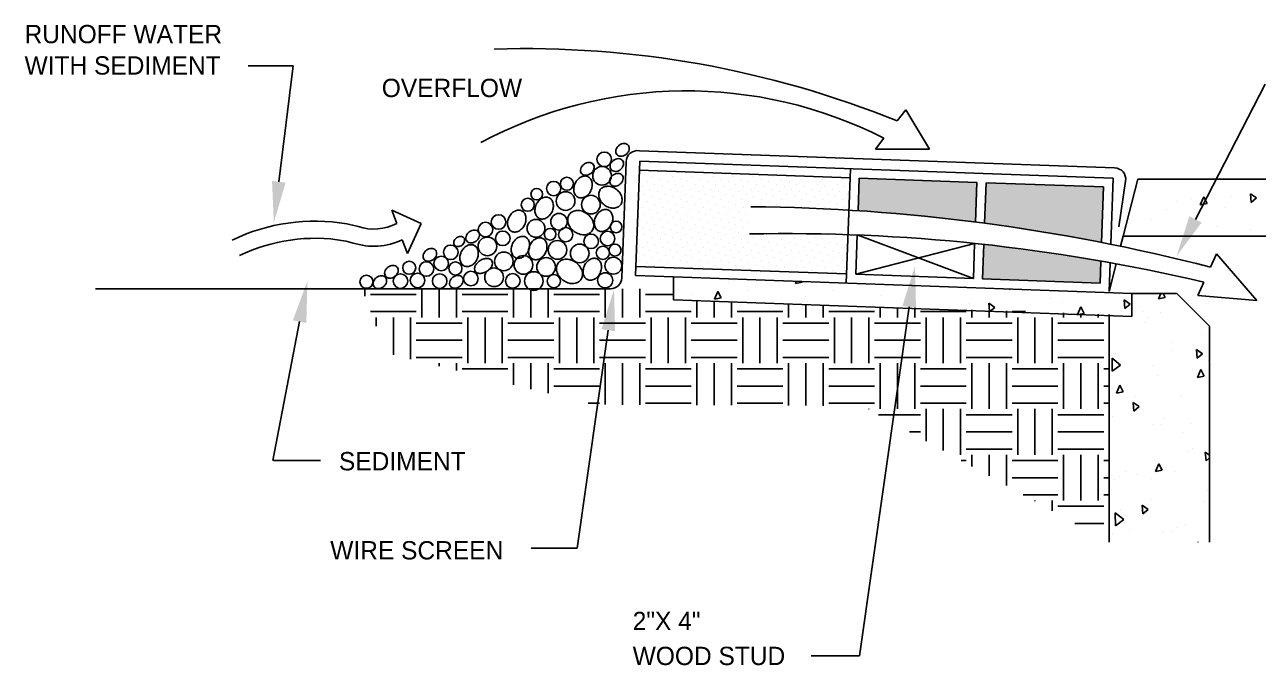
# Paper-space layout 'ESC' of a CAD drawing. Header units: feet, sheet in inches. Extents: x -1.2 to 33.8, y 0.1 to 22.9.
# Drawn here: x 19.552 to 23.326, y 2.618 to 4.58 of the extents above; entities that cross this region are included whole.
import ezdxf

# ---------------------------------------------------------------- set-up
doc = ezdxf.new("R2010")
doc.units = ezdxf.units.FT
doc.header["$MEASUREMENT"] = 0
doc.layers.add('TBLK', color=7, linetype='Continuous')
doc.styles.add('LEROY', font='leroy.shx')

# ---------------------------------------------------------------- blocks, each defined once
blk = doc.blocks.new('ESC DET')
at = {"layer": 'TBLK'}
for p, q in [((22.0256, 4.9626), (21.8883, 4.9626)), ((21.9821, 4.6073), (22.0256, 4.9626)), ((24.787, 4.4922), (25.0004, 4.9066)), ((23.9008, 4.8281), (23.8741, 4.7935)), ((23.9729, 4.7074), (23.9008, 4.8281)), ((23.8335, 4.7408), (23.8073, 4.7069)), ((23.0854, 4.7023), (24.5395, 4.6499)), ((23.8073, 4.7069), (23.9729, 4.7074)), ((23.032, 4.3134), (23.0448, 4.6689)), ((23.0862, 4.6706), (23.0736, 4.3202)), ((23.0862, 4.6706), (24.5349, 4.6184)), ((23.7309, 4.6474), (23.7183, 4.297)), ((23.0852, 4.6425), (23.7299, 4.6193)), ((23.0865, 4.6154), (23.0865, 4.6154)), ((23.102, 4.6309), (23.102, 4.6309)), ((23.1097, 4.6076), (23.1097, 4.6076)), ((23.1252, 4.6231), (23.1252, 4.6231)), ((23.1407, 4.6386), (23.1407, 4.6386)), ((23.1485, 4.6154), (23.1485, 4.6154)), ((23.164, 4.6309), (23.164, 4.6309)), ((23.1717, 4.6076), (23.1717, 4.6076)), ((23.1872, 4.6231), (23.1872, 4.6231)), ((23.2105, 4.6154), (23.2105, 4.6154)), ((23.226, 4.6309), (23.226, 4.6309)), ((23.2337, 4.6076), (23.2337, 4.6076)), ((23.2492, 4.6231), (23.2492, 4.6231)), ((23.2724, 4.6154), (23.2724, 4.6154)), ((23.2879, 4.6309), (23.2879, 4.6309)), ((23.2957, 4.6076), (23.2957, 4.6076)), ((23.3112, 4.6231), (23.3112, 4.6231)), ((23.3344, 4.6154), (23.3344, 4.6154)), ((23.3499, 4.6309), (23.3499, 4.6309)), ((23.3577, 4.6076), (23.3577, 4.6076)), ((23.3732, 4.6231), (23.3732, 4.6231)), ((23.3964, 4.6154), (23.3964, 4.6154)), ((23.4196, 4.6076), (23.4196, 4.6076)), ((23.4351, 4.6231), (23.4351, 4.6231)), ((23.4584, 4.6154), (23.4584, 4.6154)), ((23.4816, 4.6076), (23.4816, 4.6076)), ((23.4971, 4.6231), (23.4971, 4.6231)), ((23.5204, 4.6154), (23.5204, 4.6154)), ((23.5436, 4.6076), (23.5436, 4.6076)), ((23.5591, 4.6231), (23.5591, 4.6231)), ((23.5823, 4.6154), (23.5823, 4.6154)), ((23.6056, 4.6076), (23.6056, 4.6076)), ((23.6211, 4.6231), (23.6211, 4.6231)), ((23.6443, 4.6154), (23.6443, 4.6154)), ((23.6676, 4.6076), (23.6676, 4.6076)), ((23.7063, 4.6154), (23.7063, 4.6154)), ((23.7543, 4.5187), (23.7579, 4.6183)), ((23.7579, 4.6183), (24.1179, 4.6054)), ((24.1179, 4.6054), (24.1135, 4.484)), ((24.5349, 4.6184), (24.5276, 4.416)), ((24.5729, 4.6097), (24.5519, 4.4695)), ((24.5656, 4.4408), (24.6102, 4.6157)), ((24.6102, 4.6157), (25.5239, 4.6157)), ((24.9633, 4.6109), (24.9633, 4.6109)), ((23.0942, 4.5921), (23.0942, 4.5921)), ((23.102, 4.5689), (23.102, 4.5689)), ((23.1175, 4.5844), (23.1175, 4.5844)), ((23.133, 4.5999), (23.133, 4.5999)), ((23.1407, 4.5766), (23.1407, 4.5766)), ((23.1562, 4.5921), (23.1562, 4.5921)), ((23.164, 4.5689), (23.164, 4.5689)), ((23.1795, 4.5844), (23.1795, 4.5844)), ((23.195, 4.5999), (23.195, 4.5999)), ((23.2027, 4.5766), (23.2027, 4.5766)), ((23.2182, 4.5921), (23.2182, 4.5921)), ((23.226, 4.5689), (23.226, 4.5689)), ((23.2415, 4.5844), (23.2415, 4.5844)), ((23.2569, 4.5999), (23.2569, 4.5999)), ((23.2647, 4.5766), (23.2647, 4.5766)), ((23.2802, 4.5921), (23.2802, 4.5921)), ((23.2879, 4.5689), (23.2879, 4.5689)), ((23.3034, 4.5844), (23.3034, 4.5844)), ((23.3189, 4.5999), (23.3189, 4.5999)), ((23.3267, 4.5766), (23.3267, 4.5766)), ((23.3422, 4.5921), (23.3422, 4.5921)), ((23.3499, 4.5689), (23.3499, 4.5689)), ((23.3654, 4.5844), (23.3654, 4.5844)), ((23.3809, 4.5999), (23.3809, 4.5999)), ((23.3887, 4.5766), (23.3887, 4.5766)), ((23.4042, 4.5921), (23.4042, 4.5921)), ((23.4119, 4.5689), (23.4119, 4.5689)), ((23.4274, 4.5844), (23.4274, 4.5844)), ((23.4429, 4.5999), (23.4429, 4.5999)), ((23.4506, 4.5766), (23.4506, 4.5766)), ((23.4661, 4.5921), (23.4661, 4.5921)), ((23.4739, 4.5689), (23.4739, 4.5689)), ((23.4894, 4.5844), (23.4894, 4.5844)), ((23.5049, 4.5999), (23.5049, 4.5999)), ((23.5126, 4.5766), (23.5126, 4.5766)), ((23.5281, 4.5921), (23.5281, 4.5921)), ((23.5359, 4.5689), (23.5359, 4.5689)), ((23.5514, 4.5844), (23.5514, 4.5844)), ((23.5669, 4.5999), (23.5669, 4.5999)), ((23.5746, 4.5766), (23.5746, 4.5766)), ((23.5901, 4.5921), (23.5901, 4.5921)), ((23.5978, 4.5689), (23.5978, 4.5689)), ((23.6133, 4.5844), (23.6133, 4.5844)), ((23.6288, 4.5999), (23.6288, 4.5999)), ((23.6366, 4.5766), (23.6366, 4.5766)), ((23.6521, 4.5921), (23.6521, 4.5921)), ((23.6598, 4.5689), (23.6598, 4.5689)), ((23.6753, 4.5844), (23.6753, 4.5844)), ((23.6908, 4.5999), (23.6908, 4.5999)), ((23.6986, 4.5766), (23.6986, 4.5766)), ((23.7141, 4.5921), (23.7141, 4.5921)), ((23.7218, 4.5689), (23.7218, 4.5689)), ((24.1459, 4.6044), (24.1414, 4.4804)), ((24.5058, 4.5914), (24.1459, 4.6044)), ((24.4997, 4.4215), (24.5058, 4.5914)), ((24.615, 4.605), (24.615, 4.605)), ((24.9738, 4.5577), (24.9554, 4.5703)), ((24.9577, 4.5441), (24.9554, 4.5703)), ((23.0865, 4.5534), (23.0865, 4.5534)), ((23.0942, 4.5301), (23.0942, 4.5301)), ((23.1097, 4.5456), (23.1097, 4.5456)), ((23.1252, 4.5611), (23.1252, 4.5611)), ((23.133, 4.5379), (23.133, 4.5379)), ((23.1485, 4.5534), (23.1485, 4.5534)), ((23.1562, 4.5301), (23.1562, 4.5301)), ((23.1717, 4.5456), (23.1717, 4.5456)), ((23.1872, 4.5611), (23.1872, 4.5611)), ((23.195, 4.5379), (23.195, 4.5379)), ((23.2105, 4.5534), (23.2105, 4.5534)), ((23.2182, 4.5301), (23.2182, 4.5301)), ((23.2337, 4.5456), (23.2337, 4.5456)), ((23.2492, 4.5611), (23.2492, 4.5611)), ((23.2569, 4.5379), (23.2569, 4.5379)), ((23.2724, 4.5534), (23.2724, 4.5534)), ((23.2802, 4.5301), (23.2802, 4.5301)), ((23.2957, 4.5456), (23.2957, 4.5456)), ((23.3112, 4.5611), (23.3112, 4.5611)), ((23.3189, 4.5379), (23.3189, 4.5379)), ((23.3344, 4.5534), (23.3344, 4.5534)), ((23.3422, 4.5301), (23.3422, 4.5301)), ((23.3577, 4.5456), (23.3577, 4.5456)), ((23.3732, 4.5611), (23.3732, 4.5611)), ((23.3809, 4.5379), (23.3809, 4.5379)), ((23.3964, 4.5534), (23.3964, 4.5534)), ((23.4042, 4.5301), (23.4042, 4.5301)), ((23.4196, 4.5456), (23.4196, 4.5456)), ((23.4351, 4.5611), (23.4351, 4.5611)), ((23.4429, 4.5379), (23.4429, 4.5379)), ((23.4584, 4.5534), (23.4584, 4.5534)), ((23.4661, 4.5301), (23.4661, 4.5301)), ((23.4816, 4.5456), (23.4816, 4.5456)), ((23.4971, 4.5611), (23.4971, 4.5611)), ((23.5049, 4.5379), (23.5049, 4.5379)), ((23.5204, 4.5534), (23.5204, 4.5534)), ((23.5281, 4.5301), (23.5281, 4.5301)), ((23.5436, 4.5456), (23.5436, 4.5456)), ((23.5591, 4.5611), (23.5591, 4.5611)), ((23.5669, 4.5379), (23.5669, 4.5379)), ((23.5823, 4.5534), (23.5823, 4.5534)), ((23.5901, 4.5301), (23.5901, 4.5301)), ((23.6056, 4.5456), (23.6056, 4.5456)), ((23.6211, 4.5611), (23.6211, 4.5611)), ((23.6288, 4.5379), (23.6288, 4.5379)), ((23.6443, 4.5534), (23.6443, 4.5534)), ((23.6521, 4.5301), (23.6521, 4.5301)), ((23.6676, 4.5456), (23.6676, 4.5456)), ((23.6831, 4.5611), (23.6831, 4.5611)), ((23.6908, 4.5379), (23.6908, 4.5379)), ((23.7063, 4.5534), (23.7063, 4.5534)), ((23.7141, 4.5301), (23.7141, 4.5301)), ((24.7291, 4.5483), (24.7291, 4.5483)), ((24.7745, 4.5554), (24.7745, 4.5554)), ((24.8016, 4.5368), (24.8123, 4.5609)), ((24.8016, 4.5368), (24.8222, 4.5409)), ((24.8222, 4.5408), (24.8123, 4.5609)), ((24.8797, 4.5301), (24.8797, 4.5301)), ((24.8976, 4.5625), (24.8976, 4.5625)), ((24.9577, 4.5441), (24.9738, 4.5577)), ((22.3278, 4.5201), (22.3429, 4.4799)), ((22.4171, 4.4797), (22.3278, 4.5201)), ((23.102, 4.5069), (23.102, 4.5069)), ((23.1175, 4.5224), (23.1175, 4.5224)), ((23.1252, 4.4991), (23.1252, 4.4991)), ((23.1407, 4.5146), (23.1407, 4.5146)), ((23.164, 4.5069), (23.164, 4.5069)), ((23.1795, 4.5224), (23.1795, 4.5224)), ((23.1872, 4.4991), (23.1872, 4.4991)), ((23.2027, 4.5146), (23.2027, 4.5146)), ((23.226, 4.5069), (23.226, 4.5069)), ((23.2415, 4.5224), (23.2415, 4.5224)), ((23.2492, 4.4991), (23.2492, 4.4991)), ((23.2647, 4.5146), (23.2647, 4.5146)), ((23.2879, 4.5069), (23.2879, 4.5069)), ((23.3034, 4.5224), (23.3034, 4.5224)), ((23.3112, 4.4991), (23.3112, 4.4991)), ((23.3267, 4.5146), (23.3267, 4.5146)), ((23.3499, 4.5069), (23.3499, 4.5069)), ((23.3654, 4.5224), (23.3654, 4.5224)), ((23.3732, 4.4991), (23.3732, 4.4991)), ((23.3887, 4.5146), (23.3887, 4.5146)), ((23.4119, 4.5069), (23.4119, 4.5069)), ((23.6753, 4.5224), (23.6753, 4.5224)), ((24.5851, 4.4962), (24.5851, 4.4962)), ((24.6982, 4.5222), (24.6982, 4.5222)), ((22.3754, 4.3876), (22.4171, 4.4797)), ((23.0865, 4.4914), (23.0865, 4.4914)), ((23.0942, 4.4682), (23.0942, 4.4682)), ((23.1097, 4.4837), (23.1097, 4.4837)), ((23.1175, 4.4604), (23.1175, 4.4604)), ((23.133, 4.4759), (23.133, 4.4759)), ((23.1485, 4.4914), (23.1485, 4.4914)), ((23.1562, 4.4682), (23.1562, 4.4682)), ((23.1717, 4.4837), (23.1717, 4.4837)), ((23.1795, 4.4604), (23.1795, 4.4604)), ((23.195, 4.4759), (23.195, 4.4759)), ((23.2105, 4.4914), (23.2105, 4.4914)), ((23.2182, 4.4682), (23.2182, 4.4682)), ((23.2337, 4.4837), (23.2337, 4.4837)), ((23.2415, 4.4604), (23.2415, 4.4604)), ((23.2569, 4.4759), (23.2569, 4.4759)), ((23.2724, 4.4914), (23.2724, 4.4914)), ((23.2802, 4.4682), (23.2802, 4.4682)), ((23.2957, 4.4837), (23.2957, 4.4837)), ((23.3034, 4.4604), (23.3034, 4.4604)), ((23.3189, 4.4759), (23.3189, 4.4759)), ((23.3344, 4.4914), (23.3344, 4.4914)), ((23.3422, 4.4682), (23.3422, 4.4682)), ((23.3577, 4.4837), (23.3577, 4.4837)), ((23.3654, 4.4604), (23.3654, 4.4604)), ((23.3809, 4.4759), (23.3809, 4.4759)), ((23.3964, 4.4914), (23.3964, 4.4914)), ((23.4042, 4.4682), (23.4042, 4.4682)), ((23.4196, 4.4837), (23.4196, 4.4837)), ((24.6527, 4.491), (24.6527, 4.491)), ((24.854, 4.4698), (24.854, 4.4698)), ((24.9546, 4.4617), (24.9546, 4.4617)), ((22.3596, 4.4295), (22.3754, 4.3876)), ((23.0788, 4.4527), (23.0788, 4.4527)), ((23.0865, 4.4294), (23.0865, 4.4294)), ((23.102, 4.4449), (23.102, 4.4449)), ((23.1097, 4.4217), (23.1097, 4.4217)), ((23.1252, 4.4372), (23.1252, 4.4372)), ((23.1407, 4.4527), (23.1407, 4.4527)), ((23.1485, 4.4294), (23.1485, 4.4294)), ((23.164, 4.4449), (23.164, 4.4449)), ((23.1717, 4.4217), (23.1717, 4.4217)), ((23.1872, 4.4372), (23.1872, 4.4372)), ((23.2027, 4.4527), (23.2027, 4.4527)), ((23.2105, 4.4294), (23.2105, 4.4294)), ((23.226, 4.4449), (23.226, 4.4449)), ((23.2337, 4.4217), (23.2337, 4.4217)), ((23.2492, 4.4372), (23.2492, 4.4372)), ((23.2647, 4.4527), (23.2647, 4.4527)), ((23.2724, 4.4294), (23.2724, 4.4294)), ((23.2879, 4.4449), (23.2879, 4.4449)), ((23.2957, 4.4217), (23.2957, 4.4217)), ((23.3112, 4.4372), (23.3112, 4.4372)), ((23.3267, 4.4527), (23.3267, 4.4527)), ((23.3344, 4.4294), (23.3344, 4.4294)), ((23.3499, 4.4449), (23.3499, 4.4449)), ((23.3577, 4.4217), (23.3577, 4.4217)), ((23.3732, 4.4372), (23.3732, 4.4372)), ((23.3887, 4.4527), (23.3887, 4.4527)), ((23.3964, 4.4294), (23.3964, 4.4294)), ((23.4119, 4.4449), (23.4119, 4.4449)), ((23.4196, 4.4217), (23.4196, 4.4217)), ((23.4351, 4.4372), (23.4351, 4.4372)), ((23.4584, 4.4294), (23.4584, 4.4294)), ((23.4739, 4.4449), (23.4739, 4.4449)), ((23.4816, 4.4217), (23.4816, 4.4217)), ((23.4971, 4.4372), (23.4971, 4.4372)), ((23.5204, 4.4294), (23.5204, 4.4294)), ((23.5359, 4.4449), (23.5359, 4.4449)), ((23.5436, 4.4217), (23.5436, 4.4217)), ((23.5591, 4.4372), (23.5591, 4.4372)), ((23.5823, 4.4294), (23.5823, 4.4294)), ((23.5978, 4.4449), (23.5978, 4.4449)), ((23.6056, 4.4217), (23.6056, 4.4217)), ((23.6211, 4.4372), (23.6211, 4.4372)), ((23.6443, 4.4294), (23.6443, 4.4294)), ((23.6598, 4.4449), (23.6598, 4.4449)), ((23.6676, 4.4217), (23.6676, 4.4217)), ((23.6831, 4.4372), (23.6831, 4.4372)), ((23.7063, 4.4294), (23.7063, 4.4294)), ((23.7218, 4.4449), (23.7218, 4.4449)), ((23.7473, 4.324), (23.7516, 4.4444)), ((23.7473, 4.324), (24.1111, 4.4186)), ((23.7516, 4.4444), (24.1073, 4.311)), ((24.1111, 4.4186), (24.1073, 4.311)), ((24.5656, 4.4408), (24.5577, 4.4098)), ((25.2434, 4.4408), (24.5656, 4.4408)), ((24.6476, 4.442), (24.6476, 4.442)), ((24.8691, 4.4428), (24.8691, 4.4428)), ((23.0788, 4.3907), (23.0788, 4.3907)), ((23.0942, 4.4062), (23.0942, 4.4062)), ((23.102, 4.3829), (23.102, 4.3829)), ((23.1175, 4.3984), (23.1175, 4.3984)), ((23.133, 4.4139), (23.133, 4.4139)), ((23.1407, 4.3907), (23.1407, 4.3907)), ((23.1562, 4.4062), (23.1562, 4.4062)), ((23.164, 4.3829), (23.164, 4.3829)), ((23.1795, 4.3984), (23.1795, 4.3984)), ((23.195, 4.4139), (23.195, 4.4139)), ((23.2027, 4.3907), (23.2027, 4.3907)), ((23.2182, 4.4062), (23.2182, 4.4062)), ((23.226, 4.3829), (23.226, 4.3829)), ((23.2415, 4.3984), (23.2415, 4.3984)), ((23.2569, 4.4139), (23.2569, 4.4139)), ((23.2647, 4.3907), (23.2647, 4.3907)), ((23.2802, 4.4062), (23.2802, 4.4062)), ((23.2879, 4.3829), (23.2879, 4.3829)), ((23.3034, 4.3984), (23.3034, 4.3984)), ((23.3189, 4.4139), (23.3189, 4.4139)), ((23.3267, 4.3907), (23.3267, 4.3907)), ((23.3422, 4.4062), (23.3422, 4.4062)), ((23.3499, 4.3829), (23.3499, 4.3829)), ((23.3654, 4.3984), (23.3654, 4.3984)), ((23.3809, 4.4139), (23.3809, 4.4139)), ((23.3887, 4.3907), (23.3887, 4.3907)), ((23.4042, 4.4062), (23.4042, 4.4062)), ((23.4119, 4.3829), (23.4119, 4.3829)), ((23.4274, 4.3984), (23.4274, 4.3984)), ((23.4429, 4.4139), (23.4429, 4.4139)), ((23.4506, 4.3907), (23.4506, 4.3907)), ((23.4661, 4.4062), (23.4661, 4.4062)), ((23.4739, 4.3829), (23.4739, 4.3829)), ((23.4894, 4.3984), (23.4894, 4.3984)), ((23.5049, 4.4139), (23.5049, 4.4139)), ((23.5126, 4.3907), (23.5126, 4.3907)), ((23.5281, 4.4062), (23.5281, 4.4062)), ((23.5359, 4.3829), (23.5359, 4.3829)), ((23.5514, 4.3984), (23.5514, 4.3984)), ((23.5669, 4.4139), (23.5669, 4.4139)), ((23.5746, 4.3907), (23.5746, 4.3907)), ((23.5901, 4.4062), (23.5901, 4.4062)), ((23.5978, 4.3829), (23.5978, 4.3829)), ((23.6133, 4.3984), (23.6133, 4.3984)), ((23.6288, 4.4139), (23.6288, 4.4139)), ((23.6366, 4.3907), (23.6366, 4.3907)), ((23.6521, 4.4062), (23.6521, 4.4062)), ((23.6598, 4.3829), (23.6598, 4.3829)), ((23.6753, 4.3984), (23.6753, 4.3984)), ((23.6908, 4.4139), (23.6908, 4.4139)), ((23.6986, 4.3907), (23.6986, 4.3907)), ((23.7141, 4.4062), (23.7141, 4.4062)), ((24.1391, 4.4156), (24.1353, 4.31)), ((24.8515, 4.3871), (24.8329, 4.346)), ((24.9743, 4.2442), (24.8515, 4.3871)), ((23.0746, 4.3482), (23.7193, 4.325)), ((23.0865, 4.3674), (23.0865, 4.3674)), ((23.1097, 4.3597), (23.1097, 4.3597)), ((23.1252, 4.3752), (23.1252, 4.3752)), ((23.133, 4.3519), (23.133, 4.3519)), ((23.1485, 4.3674), (23.1485, 4.3674)), ((23.1717, 4.3597), (23.1717, 4.3597)), ((23.1872, 4.3752), (23.1872, 4.3752)), ((23.195, 4.3519), (23.195, 4.3519)), ((23.2105, 4.3674), (23.2105, 4.3674)), ((23.2182, 4.3442), (23.2182, 4.3442)), ((23.2337, 4.3597), (23.2337, 4.3597)), ((23.2492, 4.3752), (23.2492, 4.3752)), ((23.2569, 4.3519), (23.2569, 4.3519)), ((23.2724, 4.3674), (23.2724, 4.3674)), ((23.2802, 4.3442), (23.2802, 4.3442)), ((23.2957, 4.3597), (23.2957, 4.3597)), ((23.3112, 4.3752), (23.3112, 4.3752)), ((23.3189, 4.3519), (23.3189, 4.3519)), ((23.3344, 4.3674), (23.3344, 4.3674)), ((23.3422, 4.3442), (23.3422, 4.3442)), ((23.3577, 4.3597), (23.3577, 4.3597)), ((23.3732, 4.3752), (23.3732, 4.3752)), ((23.3809, 4.3519), (23.3809, 4.3519)), ((23.3964, 4.3674), (23.3964, 4.3674)), ((23.4042, 4.3442), (23.4042, 4.3442)), ((23.4196, 4.3597), (23.4196, 4.3597)), ((23.4351, 4.3752), (23.4351, 4.3752)), ((23.4429, 4.3519), (23.4429, 4.3519)), ((23.4584, 4.3674), (23.4584, 4.3674)), ((23.4661, 4.3442), (23.4661, 4.3442)), ((23.4816, 4.3597), (23.4816, 4.3597)), ((23.4971, 4.3752), (23.4971, 4.3752)), ((23.5049, 4.3519), (23.5049, 4.3519)), ((23.5204, 4.3674), (23.5204, 4.3674)), ((23.5281, 4.3442), (23.5281, 4.3442)), ((23.5436, 4.3597), (23.5436, 4.3597)), ((23.5591, 4.3752), (23.5591, 4.3752)), ((23.5669, 4.3519), (23.5669, 4.3519)), ((23.5823, 4.3674), (23.5823, 4.3674)), ((23.5901, 4.3442), (23.5901, 4.3442)), ((23.6056, 4.3597), (23.6056, 4.3597)), ((23.6211, 4.3752), (23.6211, 4.3752)), ((23.6288, 4.3519), (23.6288, 4.3519)), ((23.6443, 4.3674), (23.6443, 4.3674)), ((23.6521, 4.3442), (23.6521, 4.3442)), ((23.6676, 4.3597), (23.6676, 4.3597)), ((23.6831, 4.3752), (23.6831, 4.3752)), ((23.6908, 4.3519), (23.6908, 4.3519)), ((23.7063, 4.3674), (23.7063, 4.3674)), ((23.7141, 4.3442), (23.7141, 4.3442)), ((24.4952, 4.2971), (24.4977, 4.3645)), ((24.5256, 4.3595), (24.5224, 4.2717)), ((24.544, 4.3561), (24.5224, 4.2717)), ((23.0736, 4.3202), (23.19, 4.316)), ((23.19, 4.316), (23.19, 4.2456)), ((24.5924, 4.2655), (23.19, 4.316)), ((23.3769, 4.3043), (23.3769, 4.3043)), ((23.4274, 4.3364), (23.4274, 4.3364)), ((23.473, 4.3045), (23.473, 4.3045)), ((23.4894, 4.3364), (23.4894, 4.3364)), ((23.5514, 4.3364), (23.5514, 4.3364)), ((23.6133, 4.3364), (23.6133, 4.3364)), ((23.6366, 4.3287), (23.6366, 4.3287)), ((23.6753, 4.3364), (23.6753, 4.3364)), ((23.6986, 4.3287), (23.6986, 4.3287)), ((24.1073, 4.311), (23.7473, 4.324)), ((24.1353, 4.31), (24.4952, 4.2971)), ((21.4208, 4.2796), (22.9969, 4.2796)), ((22.2447, 4.2566), (22.2447, 4.2796)), ((22.42, 4.1922), (22.42, 4.2796)), ((22.4726, 4.1922), (22.4726, 4.2796)), ((22.5252, 4.1922), (22.5252, 4.2796)), ((22.7005, 4.1922), (22.7005, 4.2796)), ((22.7531, 4.1922), (22.7531, 4.2796)), ((22.8057, 4.1922), (22.8057, 4.2796)), ((22.981, 4.1922), (22.981, 4.2796)), ((23.0336, 4.1922), (23.0336, 4.2796)), ((23.0862, 4.1922), (23.0862, 4.2796)), ((23.3148, 4.2478), (23.3254, 4.2718)), ((23.3354, 4.2518), (23.3255, 4.2718)), ((23.3591, 4.2996), (23.3591, 4.2996)), ((23.4156, 4.2746), (23.4156, 4.2746)), ((23.5591, 4.2878), (23.5591, 4.2878)), ((23.5626, 4.296), (23.5654, 4.3025)), ((23.5626, 4.296), (23.5832, 4.3)), ((23.5832, 4.3), (23.5823, 4.3019)), ((23.5841, 4.2888), (23.5841, 4.2888)), ((23.6788, 4.2751), (23.6788, 4.2751)), ((24.2169, 4.2773), (24.2191, 4.279)), ((24.2169, 4.2773), (24.2169, 4.279)), ((24.812, 4.2998), (24.7936, 4.2591)), ((22.2622, 4.2624), (22.4025, 4.2624)), ((22.5427, 4.2624), (22.683, 4.2624)), ((22.8232, 4.2624), (22.9635, 4.2624)), ((23.1037, 4.2624), (23.19, 4.2624)), ((23.19, 4.2456), (24.5924, 4.1951)), ((23.2476, 4.2611), (23.2476, 4.2611)), ((23.2615, 4.1922), (23.2615, 4.2432)), ((23.3141, 4.1922), (23.3141, 4.2415)), ((23.3148, 4.2478), (23.3354, 4.2518)), ((23.3667, 4.1922), (23.3667, 4.2397)), ((23.542, 4.1922), (23.542, 4.2339)), ((23.5933, 4.2561), (23.5933, 4.2561)), ((23.5946, 4.1922), (23.5946, 4.2321)), ((23.6472, 4.1922), (23.6472, 4.2304)), ((23.8275, 4.2578), (23.8275, 4.2578)), ((24.0967, 4.2341), (24.0967, 4.2341)), ((24.1727, 4.2229), (24.1543, 4.2356)), ((24.1565, 4.2108), (24.1543, 4.2356)), ((24.3436, 4.2513), (24.3436, 4.2513)), ((24.3768, 4.2375), (24.3768, 4.2375)), ((24.5544, 4.2633), (24.5544, 4.2633)), ((24.587, 4.2331), (24.5686, 4.2458)), ((24.5709, 4.2196), (24.5686, 4.2458)), ((24.5709, 4.2196), (24.587, 4.2331)), ((24.5924, 4.1951), (24.5924, 4.2655)), ((24.5924, 4.2655), (24.73, 4.2655)), ((24.6732, 4.2486), (24.6808, 4.2655)), ((24.6732, 4.2486), (24.6939, 4.2526)), ((24.6939, 4.2526), (24.6875, 4.2655)), ((24.73, 4.2655), (24.8302, 4.1653)), ((24.7936, 4.2591), (24.9743, 4.2442)), ((22.2627, 4.2098), (22.4025, 4.2098)), ((22.2798, 4.1656), (22.2798, 4.1922)), ((22.3324, 4.0772), (22.3324, 4.1922)), ((22.385, 4.0641), (22.385, 4.1922)), ((22.5427, 4.2098), (22.683, 4.2098)), ((22.5603, 4.052), (22.5603, 4.1922)), ((22.6129, 4.052), (22.6129, 4.1922)), ((22.6654, 4.052), (22.6654, 4.1922)), ((22.8232, 4.2098), (22.9635, 4.2098)), ((22.8408, 4.052), (22.8408, 4.1922)), ((22.8934, 4.052), (22.8934, 4.1922)), ((22.9459, 4.052), (22.9459, 4.1922)), ((23.1037, 4.2098), (23.244, 4.2098)), ((23.1213, 4.052), (23.1213, 4.1922)), ((23.1738, 4.052), (23.1738, 4.1922)), ((23.2264, 4.052), (23.2264, 4.1922)), ((23.3842, 4.2098), (23.5245, 4.2098)), ((23.4017, 4.052), (23.4017, 4.1922)), ((23.4543, 4.052), (23.4543, 4.1922)), ((23.5069, 4.052), (23.5069, 4.1922)), ((23.6647, 4.2098), (23.805, 4.2098)), ((23.6822, 4.052), (23.6822, 4.1922)), ((23.7348, 4.052), (23.7348, 4.1922)), ((23.9109, 4.2241), (23.759, 3.156)), ((23.7874, 4.052), (23.7874, 4.1922)), ((23.8225, 4.1922), (23.8225, 4.2246)), ((23.8751, 4.1922), (23.8751, 4.2228)), ((23.9277, 4.1922), (23.9277, 4.2211)), ((23.9452, 4.2098), (24.0855, 4.2098)), ((23.9627, 4.052), (23.9627, 4.1922)), ((24.0071, 4.2237), (24.0071, 4.2237)), ((24.0153, 4.052), (24.0153, 4.1922)), ((24.0679, 4.052), (24.0679, 4.1922)), ((24.103, 4.1922), (24.103, 4.2152)), ((24.1556, 4.1922), (24.1556, 4.2135)), ((24.1582, 4.2108), (24.1727, 4.2229)), ((24.2082, 4.1922), (24.2082, 4.2117)), ((24.2257, 4.2098), (24.2671, 4.2098)), ((24.2432, 4.052), (24.2432, 4.1922)), ((24.2958, 4.052), (24.2958, 4.1922)), ((24.3484, 4.052), (24.3484, 4.1922)), ((24.3656, 4.2077), (24.3656, 4.2077)), ((24.3835, 4.1922), (24.3835, 4.2059)), ((24.4258, 4.2011), (24.4361, 4.2244)), ((24.4286, 4.201), (24.4461, 4.2044)), ((24.4461, 4.2044), (24.4361, 4.2244)), ((24.4361, 4.1922), (24.4361, 4.2042)), ((24.4887, 4.1922), (24.4887, 4.2024)), ((24.5223, 3.5035), (24.5223, 4.2013)), ((24.6262, 4.2088), (24.6262, 4.2088)), ((24.6402, 4.1913), (24.6402, 4.1913)), ((24.6787, 4.2082), (24.6787, 4.2082)), ((22.0456, 4.1791), (21.9637, 3.7536)), ((22.4025, 4.1747), (22.5427, 4.1747)), ((22.683, 4.1747), (22.8232, 4.1747)), ((22.9901, 4.1528), (22.8951, 3.4851)), ((22.9635, 4.1747), (23.1037, 4.1747)), ((23.244, 4.1747), (23.3842, 4.1747)), ((23.5245, 4.1747), (23.6647, 4.1747)), ((23.805, 4.1747), (23.9452, 4.1747)), ((24.0855, 4.1747), (24.2257, 4.1747)), ((24.3659, 4.1747), (24.5062, 4.1747)), ((24.5932, 4.1893), (24.5932, 4.1893)), ((24.634, 4.1777), (24.634, 4.1777)), ((24.8302, 4.1653), (24.8302, 3.5035)), ((22.4025, 4.1221), (22.5427, 4.1221)), ((22.683, 4.1221), (22.8232, 4.1221)), ((22.9635, 4.1221), (23.1037, 4.1221)), ((23.244, 4.1221), (23.3842, 4.1221)), ((23.5245, 4.1221), (23.6647, 4.1221)), ((23.805, 4.1221), (23.9452, 4.1221)), ((24.0855, 4.1221), (24.2257, 4.1221)), ((24.3659, 4.1221), (24.5062, 4.1221)), ((24.7127, 4.116), (24.7127, 4.116)), ((24.8078, 4.1407), (24.8078, 4.1407)), ((24.5408, 4.0815), (24.5408, 4.0815)), ((24.7135, 4.0922), (24.7135, 4.0922)), ((24.8079, 4.081), (24.7895, 4.0937)), ((24.7918, 4.0675), (24.7895, 4.0937)), ((24.7918, 4.0675), (24.8079, 4.081)), ((22.4025, 4.0695), (22.5427, 4.0695)), ((22.4726, 4.0424), (22.4726, 4.052)), ((22.5252, 4.0293), (22.5252, 4.052)), ((22.683, 4.0695), (22.8232, 4.0695)), ((22.7005, 3.9858), (22.7005, 4.052)), ((22.7531, 3.9728), (22.7531, 4.052)), ((22.8057, 3.9597), (22.8057, 4.052)), ((22.9635, 4.0695), (23.1037, 4.0695)), ((22.981, 3.9251), (22.981, 4.052)), ((23.0336, 3.9248), (23.0336, 4.052)), ((23.0862, 3.9246), (23.0862, 4.052)), ((23.244, 4.0695), (23.3842, 4.0695)), ((23.2615, 3.9236), (23.2615, 4.052)), ((23.3141, 3.9233), (23.3141, 4.052)), ((23.3667, 3.9231), (23.3667, 4.052)), ((23.5245, 4.0695), (23.6647, 4.0695)), ((23.542, 3.9221), (23.542, 4.052)), ((23.5946, 3.9219), (23.5946, 4.052)), ((23.6472, 3.9216), (23.6472, 4.052)), ((23.805, 4.0695), (23.9452, 4.0695)), ((23.8225, 3.9117), (23.8225, 4.052)), ((23.8751, 3.9117), (23.8751, 4.052)), ((23.9277, 3.9117), (23.9277, 4.052)), ((24.0855, 4.0695), (24.2257, 4.0695)), ((24.103, 3.9117), (24.103, 4.052)), ((24.1556, 3.9117), (24.1556, 4.052)), ((24.2082, 3.9117), (24.2082, 4.052)), ((24.3659, 4.0695), (24.5062, 4.0695)), ((24.3835, 3.9117), (24.3835, 4.052)), ((24.4361, 3.9117), (24.4361, 4.052)), ((24.4887, 3.9117), (24.4887, 4.052)), ((24.5578, 4.0463), (24.5315, 4.0671)), ((24.5323, 4.0277), (24.5315, 4.0671)), ((24.5323, 4.0277), (24.5578, 4.0463)), ((24.6588, 4.0458), (24.6588, 4.0458)), ((24.8268, 4.0593), (24.8268, 4.0593)), ((22.5427, 4.0345), (22.683, 4.0345)), ((22.8232, 4.0345), (22.9635, 4.0345)), ((23.1037, 4.0345), (23.244, 4.0345)), ((23.3842, 4.0345), (23.5245, 4.0345)), ((23.6647, 4.0345), (23.805, 4.0345)), ((23.9452, 4.0345), (24.0855, 4.0345)), ((24.2257, 4.0345), (24.3659, 4.0345)), ((24.5062, 4.0345), (24.5223, 4.0345)), ((24.5246, 4.0366), (24.5246, 4.0366)), ((24.6699, 4.0139), (24.6699, 4.0139)), ((24.7778, 4.0332), (24.7778, 4.0332)), ((24.7927, 4.0085), (24.8034, 4.0325)), ((24.7927, 4.0085), (24.8134, 4.0125)), ((24.793, 4.0066), (24.793, 4.0066)), ((24.8134, 4.0125), (24.8034, 4.0325)), ((22.8232, 3.9819), (22.9635, 3.9819)), ((23.1037, 3.9819), (23.244, 3.9819)), ((23.3842, 3.9819), (23.5245, 3.9819)), ((23.6647, 3.9819), (23.805, 3.9819)), ((23.9452, 3.9819), (24.0855, 3.9819)), ((24.2257, 3.9819), (24.3659, 3.9819)), ((24.5062, 3.9819), (24.5223, 3.9819)), ((24.5449, 3.9603), (24.5556, 3.9843)), ((24.5449, 3.9603), (24.5655, 3.9643)), ((24.5656, 3.9643), (24.5556, 3.9843)), ((22.9284, 3.9293), (22.9635, 3.9293)), ((23.1037, 3.9293), (23.244, 3.9293)), ((23.3842, 3.9293), (23.5245, 3.9293)), ((23.6647, 3.9293), (23.805, 3.9293)), ((23.9452, 3.9293), (24.0855, 3.9293)), ((24.2257, 3.9293), (24.3659, 3.9293)), ((24.5062, 3.9293), (24.5223, 3.9293)), ((24.6145, 3.9188), (24.5961, 3.9314)), ((24.5984, 3.9052), (24.5961, 3.9314)), ((24.6041, 3.9511), (24.6041, 3.9511)), ((24.7453, 3.953), (24.7453, 3.953)), ((23.7874, 3.9107), (23.7874, 3.9117)), ((23.8172, 3.8942), (23.9452, 3.8942)), ((23.9627, 3.8136), (23.9627, 3.9117)), ((24.0153, 3.7844), (24.0153, 3.9117)), ((24.0679, 3.7715), (24.0679, 3.9117)), ((24.0855, 3.8942), (24.2257, 3.8942)), ((24.2432, 3.7715), (24.2432, 3.9117)), ((24.2958, 3.7715), (24.2958, 3.9117)), ((24.3484, 3.7715), (24.3484, 3.9117)), ((24.3659, 3.8942), (24.5062, 3.8942)), ((24.5984, 3.9052), (24.6145, 3.9188)), ((24.5228, 3.8686), (24.5228, 3.8686)), ((24.5319, 3.8872), (24.5319, 3.8872)), ((24.6581, 3.8637), (24.6581, 3.8637)), ((24.6836, 3.8655), (24.6836, 3.8655)), ((24.6914, 3.8828), (24.6914, 3.8828)), ((24.7719, 3.8687), (24.7719, 3.8687)), ((23.9121, 3.8416), (23.9452, 3.8416)), ((24.0855, 3.8416), (24.2257, 3.8416)), ((24.3659, 3.8416), (24.5062, 3.8416)), ((24.7483, 3.8389), (24.7483, 3.8389)), ((24.0855, 3.789), (24.2257, 3.789)), ((24.3659, 3.789), (24.5062, 3.789)), ((24.7632, 3.78), (24.7632, 3.78)), ((24.7778, 3.79), (24.7778, 3.79)), ((24.8302, 3.7703), (24.817, 3.7794)), ((24.8193, 3.7532), (24.817, 3.7794)), ((22.1094, 3.7536), (21.9656, 3.7536)), ((24.0703, 3.754), (24.0855, 3.754)), ((24.103, 3.7358), (24.103, 3.7715)), ((24.1556, 3.7067), (24.1556, 3.7715)), ((24.2082, 3.6776), (24.2082, 3.7715)), ((24.2257, 3.754), (24.3659, 3.754)), ((24.3835, 3.6313), (24.3835, 3.7715)), ((24.4361, 3.6313), (24.4361, 3.7715)), ((24.4887, 3.6313), (24.4887, 3.7715)), ((24.5062, 3.754), (24.5223, 3.754)), ((24.6644, 3.7202), (24.6751, 3.7442)), ((24.685, 3.7242), (24.6751, 3.7442)), ((24.8193, 3.7532), (24.8302, 3.7623)), ((24.2257, 3.7014), (24.3659, 3.7014)), ((24.5062, 3.7014), (24.5223, 3.7014)), ((24.5554, 3.7056), (24.5554, 3.7056)), ((24.5738, 3.7208), (24.5738, 3.7208)), ((24.6103, 3.7122), (24.6103, 3.7122)), ((24.6644, 3.7202), (24.685, 3.7242)), ((24.6959, 3.7312), (24.6959, 3.7312)), ((24.7239, 3.7198), (24.7239, 3.7198)), ((24.5383, 3.6943), (24.5383, 3.6943)), ((24.6521, 3.6993), (24.6521, 3.6993)), ((24.825, 3.6636), (24.825, 3.6636)), ((24.2601, 3.6488), (24.3659, 3.6488)), ((24.2958, 3.629), (24.2958, 3.6313)), ((24.3484, 3.5998), (24.3484, 3.6313)), ((24.5062, 3.6488), (24.5223, 3.6488)), ((24.6533, 3.6352), (24.6533, 3.6352)), ((24.8104, 3.627), (24.8104, 3.627)), ((24.3659, 3.6137), (24.5062, 3.6137)), ((24.5676, 3.5731), (24.5413, 3.5939)), ((24.5421, 3.5544), (24.5413, 3.5939)), ((24.558, 3.6044), (24.558, 3.6044)), ((24.642, 3.6044), (24.6236, 3.6171)), ((24.6259, 3.5909), (24.6236, 3.6171)), ((24.6259, 3.5909), (24.642, 3.6044)), ((24.4182, 3.5611), (24.5062, 3.5611)), ((24.5421, 3.5544), (24.5676, 3.5731)), ((24.7328, 3.5497), (24.7328, 3.5497)), ((24.7565, 3.5568), (24.7565, 3.5568)), ((24.5324, 3.5299), (24.5324, 3.5299)), ((24.588, 3.5426), (24.588, 3.5426)), ((24.687, 3.5368), (24.687, 3.5368)), ((24.7138, 3.5378), (24.7138, 3.5378)), ((22.8951, 3.4851), (22.7539, 3.4851)), ((24.7942, 3.5035), (24.7945, 3.5041)), ((24.7948, 3.5035), (24.7945, 3.5041)), ((23.6107, 3.156), (23.759, 3.156))]:
    blk.add_line(p, q, dxfattribs=at)
for centre, radius in [((22.9776, 4.6761), 0.0223), ((22.971, 4.6256), 0.0286), ((22.8231, 4.5866), 0.0218), ((22.8636, 4.6013), 0.02), ((22.7711, 4.5694), 0.0178), ((22.8595, 4.5483), 0.0286), ((22.7438, 4.537), 0.02), ((22.9369, 4.5373), 0.0286), ((22.6545, 4.4841), 0.0223), ((22.7688, 4.4648), 0.0273), ((22.8393, 4.4849), 0.0254), ((22.6144, 4.4611), 0.0223), ((22.6672, 4.4341), 0.0223), ((22.8121, 4.4467), 0.0178), ((22.86, 4.4454), 0.0218), ((22.9879, 4.4334), 0.0223), ((23.014, 4.4692), 0.018), ((22.6202, 4.4096), 0.0286), ((22.8347, 4.3987), 0.0286), ((22.9026, 4.388), 0.0286), ((22.9376, 4.4249), 0.0223), ((23.0106, 4.3982), 0.0185), ((22.4791, 4.3572), 0.0223), ((22.5081, 4.3914), 0.0223), ((22.6705, 4.3636), 0.0286), ((22.7305, 4.3528), 0.0286), ((22.9734, 4.3897), 0.02), ((22.3812, 4.3442), 0.02), ((22.4337, 4.3403), 0.0223), ((22.5223, 4.3419), 0.02), ((22.6406, 4.3149), 0.0286), ((22.8, 4.3465), 0.0286), ((23.0057, 4.3504), 0.0258), ((22.2501, 4.3012), 0.02), ((22.3543, 4.3033), 0.0223), ((22.4067, 4.3053), 0.0223), ((22.4742, 4.3031), 0.0223), ((22.5697, 4.311), 0.0223), ((22.6979, 4.304), 0.0223), ((22.7623, 4.3035), 0.0286), ((22.8235, 4.303), 0.02), ((22.9807, 4.3056), 0.0232)]:
    blk.add_circle(centre, radius, dxfattribs=at)
for centre, radius, start, end in [((22.7366, 1.9848), 3.0303, 67.9517, 91.8075), ((23.2296, 3.5545), 1.3312, 63.0233, 118.2245), ((23.0406, 4.696), 0.0288, 127.7767, 145.6819), ((23.0406, 4.696), 0.0288, 109.8715, 127.7767), ((23.0386, 4.7014), 0.023, 89.8221, 109.8715), ((23.0386, 4.7059), 0.0186, 65.7466, 89.8221), ((23.0406, 4.7102), 0.0138, 37.7767, 65.7466), ((23.0406, 4.7102), 0.0138, 9.8068, 37.7767), ((23.0315, 4.7003), 0.0186, 165.7313, 189.8068), ((23.0268, 4.6995), 0.0138, 189.8068, 217.7767), ((23.0358, 4.6993), 0.023, 145.6819, 165.7313), ((23.0268, 4.6995), 0.0138, 217.7767, 245.7466), ((23.0288, 4.7039), 0.0186, 245.7466, 269.8221), ((23.0288, 4.7083), 0.023, 269.8221, 289.8715), ((23.0268, 4.7137), 0.0288, 289.8715, 307.7767), ((23.0268, 4.7137), 0.0288, 307.7767, 325.6819), ((23.0798, 4.6676), 0.0351, 80.8207, 177.9387), ((23.0316, 4.7105), 0.023, 325.6819, 345.7313), ((23.0359, 4.7094), 0.0186, 345.7313, 9.8068), ((22.9239, 4.6421), 0.0186, 165.7313, 189.8068), ((22.9282, 4.6411), 0.023, 145.6819, 165.7313), ((22.9329, 4.6378), 0.0288, 127.7767, 145.6819), ((22.9329, 4.6378), 0.0288, 109.8715, 127.7767), ((22.931, 4.6432), 0.023, 89.8221, 109.8715), ((22.931, 4.6477), 0.0186, 65.7466, 89.8221), ((22.9329, 4.652), 0.0138, 37.7767, 65.7466), ((22.924, 4.6523), 0.023, 325.6819, 345.7313), ((22.9329, 4.652), 0.0138, 9.8068, 37.7767), ((22.9283, 4.6512), 0.0186, 345.7313, 9.8068), ((23.014, 4.654), 0.0186, 165.7313, 189.8068), ((23.0094, 4.6532), 0.0138, 189.8068, 217.7767), ((23.0183, 4.6529), 0.023, 145.6819, 165.7313), ((23.0094, 4.6532), 0.0138, 217.7767, 245.7466), ((23.0231, 4.6496), 0.0288, 127.7767, 145.6819), ((23.0231, 4.6496), 0.0288, 109.8715, 127.7767), ((23.0211, 4.6551), 0.023, 89.8221, 109.8715), ((23.0094, 4.6674), 0.0288, 289.8715, 307.7767), ((23.0212, 4.6595), 0.0186, 65.7466, 89.8221), ((23.0094, 4.6674), 0.0288, 307.7767, 325.6819), ((23.0231, 4.6638), 0.0138, 37.7767, 65.7466), ((23.0141, 4.6641), 0.023, 325.6819, 345.7313), ((23.0231, 4.6638), 0.0138, 9.8068, 37.7767), ((23.0184, 4.663), 0.0186, 345.7313, 9.8068), ((24.5383, 4.6149), 0.0351, 351.4636, 87.9387), ((22.9304, 4.5831), 0.0461, 137.2915, 154.7221), ((22.923, 4.5899), 0.036, 117.5604, 137.2915), ((22.9192, 4.6413), 0.0138, 189.8068, 217.7767), ((22.9195, 4.5966), 0.0284, 93.3772, 117.5604), ((22.9192, 4.6413), 0.0138, 217.7767, 245.7466), ((22.9212, 4.6457), 0.0186, 245.7466, 269.8221), ((22.919, 4.6047), 0.0204, 64.7221, 93.3772), ((22.9212, 4.6501), 0.023, 269.8221, 289.8715), ((22.919, 4.6047), 0.0204, 36.067, 64.7221), ((22.9192, 4.6555), 0.0288, 289.8715, 307.7767), ((22.9125, 4.5999), 0.0284, 11.8837, 36.067), ((22.9192, 4.6555), 0.0288, 307.7767, 325.6819), ((22.905, 4.5984), 0.036, 352.1527, 11.8837), ((23.0127, 4.609), 0.0186, 165.7313, 189.8068), ((23.008, 4.6082), 0.0138, 189.8068, 217.7767), ((23.017, 4.6079), 0.023, 145.6819, 165.7313), ((23.0218, 4.6047), 0.0288, 127.7767, 145.6819), ((23.0113, 4.6575), 0.0186, 245.7466, 269.8221), ((23.0218, 4.6047), 0.0288, 109.8715, 127.7767), ((23.0113, 4.6619), 0.023, 269.8221, 289.8715), ((23.0198, 4.6101), 0.023, 89.8221, 109.8715), ((23.0198, 4.6145), 0.0186, 65.7466, 89.8221), ((23.008, 4.6224), 0.0288, 307.7767, 325.6819), ((23.0218, 4.6188), 0.0138, 37.7767, 65.7466), ((23.0128, 4.6191), 0.023, 325.6819, 345.7313), ((23.0218, 4.6188), 0.0138, 9.8068, 37.7767), ((23.0171, 4.618), 0.0186, 345.7313, 9.8068), ((22.9204, 4.5844), 0.036, 172.1527, 191.8837), ((22.9304, 4.5831), 0.0461, 154.7221, 172.1527), ((22.913, 4.5829), 0.0284, 191.8837, 216.067), ((22.9025, 4.5929), 0.036, 297.5604, 317.2915), ((22.8951, 4.5997), 0.0461, 317.2915, 334.7221), ((22.8951, 4.5997), 0.0461, 334.7221, 352.1527), ((22.9928, 4.5678), 0.0319, 170.9691, 195.0441), ((22.9847, 4.5691), 0.0238, 143.0021, 170.9691), ((22.9847, 4.5691), 0.0238, 115.035, 143.0021), ((22.9882, 4.5617), 0.0319, 90.96, 115.035), ((22.9883, 4.5541), 0.0395, 70.9092, 90.96), ((23.008, 4.6082), 0.0138, 217.7767, 245.7466), ((22.9851, 4.5447), 0.0494, 53.0021, 70.9092), ((23.01, 4.6125), 0.0186, 245.7466, 269.8221), ((23.01, 4.6169), 0.023, 269.8221, 289.8715), ((22.9851, 4.5447), 0.0494, 35.0949, 53.0021), ((23.008, 4.6224), 0.0288, 289.8715, 307.7767), ((22.9932, 4.5504), 0.0395, 15.0441, 35.0949), ((22.8116, 4.5186), 0.0461, 154.7221, 172.1527), ((22.8116, 4.5186), 0.0461, 137.2915, 154.7221), ((22.8042, 4.5254), 0.036, 117.5604, 137.2915), ((22.8007, 4.5322), 0.0284, 93.3772, 117.5604), ((22.8002, 4.5402), 0.0204, 64.7221, 93.3772), ((22.8002, 4.5402), 0.0204, 36.067, 64.7221), ((22.7937, 4.5355), 0.0284, 11.8837, 36.067), ((22.7862, 4.5339), 0.036, 352.1527, 11.8837), ((22.9065, 4.5781), 0.0204, 216.067, 244.7221), ((22.9065, 4.5781), 0.0204, 244.7221, 273.3772), ((22.906, 4.5862), 0.0284, 273.3772, 297.5604), ((23.0001, 4.5698), 0.0395, 195.0441, 215.0949), ((23.0082, 4.5755), 0.0494, 215.0949, 233.0021), ((23.0082, 4.5755), 0.0494, 233.0021, 250.9092), ((23.0086, 4.5511), 0.0238, 295.035, 323.0021), ((23.0086, 4.5511), 0.0238, 323.0021, 350.9691), ((23.0005, 4.5524), 0.0319, 350.9691, 15.0441), ((23.3699, -1.3346), 5.866, 75.55784, 89.44593), ((22.7277, 4.4786), 0.0461, 154.7221, 172.1527), ((22.7277, 4.4786), 0.0461, 137.2915, 154.7221), ((22.7203, 4.4854), 0.036, 117.5604, 137.2915), ((22.7168, 4.4922), 0.0284, 93.3772, 117.5604), ((22.7163, 4.5002), 0.0204, 64.7221, 93.3772), ((22.7163, 4.5002), 0.0204, 36.067, 64.7221), ((22.7098, 4.4955), 0.0284, 11.8837, 36.067), ((22.7023, 4.4939), 0.036, 352.1527, 11.8837), ((22.8016, 4.52), 0.036, 172.1527, 191.8837), ((22.7942, 4.5184), 0.0284, 191.8837, 216.067), ((22.7877, 4.5137), 0.0204, 216.067, 244.7221), ((22.7877, 4.5137), 0.0204, 244.7221, 273.3772), ((22.7872, 4.5217), 0.0284, 273.3772, 297.5604), ((22.7837, 4.5285), 0.036, 297.5604, 317.2915), ((22.7763, 4.5353), 0.0461, 317.2915, 334.7221), ((22.7763, 4.5353), 0.0461, 334.7221, 352.1527), ((22.9014, 4.4909), 0.0355, 170.9691, 195.0441), ((22.8925, 4.4923), 0.0264, 143.0021, 170.9691), ((22.8925, 4.4923), 0.0264, 115.035, 143.0021), ((22.8963, 4.4841), 0.0355, 90.96, 115.035), ((22.8964, 4.4757), 0.0439, 70.9092, 90.96), ((22.8928, 4.4652), 0.0549, 53.0021, 70.9092), ((22.8928, 4.4652), 0.0549, 35.0949, 53.0021), ((22.9019, 4.4716), 0.0439, 15.0441, 35.0949), ((22.9932, 4.4804), 0.0461, 154.7221, 172.1527), ((22.9932, 4.4804), 0.0461, 137.2915, 154.7221), ((22.9859, 4.4872), 0.036, 117.5604, 137.2915), ((22.9823, 4.494), 0.0284, 93.3772, 117.5604), ((22.9819, 4.502), 0.0204, 64.7221, 93.3772), ((22.9819, 4.502), 0.0204, 36.067, 64.7221), ((23.005, 4.5661), 0.0395, 250.9092, 270.96), ((22.9753, 4.4973), 0.0284, 11.8837, 36.067), ((22.9679, 4.4957), 0.036, 352.1527, 11.8837), ((23.0051, 4.5585), 0.0319, 270.96, 295.035), ((22.0927, 3.9038), 0.5831, 80.4077, 115.8159), ((22.1236, 4.1338), 0.3512, 73.2121, 79.1297), ((22.2721, 4.6166), 0.1539, 252.2069, 297.3925), ((22.582, 4.4309), 0.0288, 109.8715, 127.7767), ((22.5801, 4.4363), 0.023, 89.8221, 109.8715), ((22.5801, 4.4408), 0.0186, 65.7466, 89.8221), ((22.582, 4.4451), 0.0138, 37.7767, 65.7466), ((22.7177, 4.48), 0.036, 172.1527, 191.8837), ((22.7103, 4.4784), 0.0284, 191.8837, 216.067), ((22.7038, 4.4736), 0.0204, 216.067, 244.7221), ((22.7038, 4.4736), 0.0204, 244.7221, 273.3772), ((22.7033, 4.4817), 0.0284, 273.3772, 297.5604), ((22.6998, 4.4885), 0.036, 297.5604, 317.2915), ((22.6924, 4.4953), 0.0461, 317.2915, 334.7221), ((22.6924, 4.4953), 0.0461, 334.7221, 352.1527), ((22.9096, 4.4931), 0.0439, 195.0441, 215.0949), ((22.9186, 4.4994), 0.0549, 215.0949, 233.0021), ((22.9186, 4.4994), 0.0549, 233.0021, 250.9092), ((22.919, 4.4724), 0.0264, 295.035, 323.0021), ((22.919, 4.4724), 0.0264, 323.0021, 350.9691), ((22.91, 4.4738), 0.0355, 350.9691, 15.0441), ((22.9833, 4.4818), 0.036, 172.1527, 191.8837), ((22.9758, 4.4802), 0.0284, 191.8837, 216.067), ((22.9693, 4.4755), 0.0204, 216.067, 244.7221), ((22.9693, 4.4755), 0.0204, 244.7221, 273.3772), ((22.9688, 4.4835), 0.0284, 273.3772, 297.5604), ((22.9653, 4.4903), 0.036, 297.5604, 317.2915), ((22.9579, 4.4971), 0.0461, 317.2915, 334.7221), ((22.9579, 4.4971), 0.0461, 334.7221, 352.1527), ((22.0927, 3.9038), 0.5305, 80.4721, 115.8159), ((22.1236, 4.1338), 0.2986, 73.2905, 79.0191), ((22.2721, 4.6166), 0.2065, 252.3494, 295.0666), ((22.5322, 4.4208), 0.0148, 165.7313, 189.8068), ((22.5285, 4.4202), 0.0111, 189.8068, 217.7767), ((22.5357, 4.42), 0.0184, 145.6819, 165.7313), ((22.5395, 4.4173), 0.023, 127.7767, 145.6819), ((22.5395, 4.4173), 0.023, 109.8715, 127.7767), ((22.5379, 4.4217), 0.0184, 89.8221, 109.8715), ((22.5379, 4.4252), 0.0148, 65.7466, 89.8221), ((22.5285, 4.4315), 0.023, 307.7767, 325.6819), ((22.5395, 4.4287), 0.0111, 37.7767, 65.7466), ((22.5323, 4.4289), 0.0184, 325.6819, 345.7313), ((22.5395, 4.4287), 0.0111, 9.8068, 37.7767), ((22.5357, 4.428), 0.0148, 345.7313, 9.8068), ((22.573, 4.4353), 0.0186, 165.7313, 189.8068), ((22.5683, 4.4345), 0.0138, 189.8068, 217.7767), ((22.5773, 4.4342), 0.023, 145.6819, 165.7313), ((22.5683, 4.4345), 0.0138, 217.7767, 245.7466), ((22.582, 4.4309), 0.0288, 127.7767, 145.6819), ((22.5703, 4.4388), 0.0186, 245.7466, 269.8221), ((22.5703, 4.4432), 0.023, 269.8221, 289.8715), ((22.5683, 4.4486), 0.0288, 289.8715, 307.7767), ((22.5683, 4.4486), 0.0288, 307.7767, 325.6819), ((22.5731, 4.4454), 0.023, 325.6819, 345.7313), ((22.582, 4.4451), 0.0138, 9.8068, 37.7767), ((22.5774, 4.4443), 0.0186, 345.7313, 9.8068), ((22.7389, 4.3983), 0.0461, 154.7221, 172.1527), ((22.7389, 4.3983), 0.0461, 137.2915, 154.7221), ((22.7315, 4.4051), 0.036, 117.5604, 137.2915), ((22.728, 4.4118), 0.0284, 93.3772, 117.5604), ((22.7275, 4.4199), 0.0204, 64.7221, 93.3772), ((22.7275, 4.4199), 0.0204, 36.067, 64.7221), ((22.721, 4.4151), 0.0284, 11.8837, 36.067), ((22.7135, 4.4136), 0.036, 352.1527, 11.8837), ((22.7919, 4.3938), 0.0461, 137.2915, 154.7221), ((22.7846, 4.4006), 0.036, 117.5604, 137.2915), ((22.781, 4.4074), 0.0284, 93.3772, 117.5604), ((22.7806, 4.4154), 0.0204, 64.7221, 93.3772), ((22.7806, 4.4154), 0.0204, 36.067, 64.7221), ((22.774, 4.4107), 0.0284, 11.8837, 36.067), ((22.915, 4.489), 0.0439, 250.9092, 270.96), ((22.9151, 4.4806), 0.0355, 270.96, 295.035), ((23.5342, -1.1101), 5.5588, 76.7105, 91.152), ((22.442, 4.3791), 0.0186, 165.7313, 189.8068), ((22.4463, 4.378), 0.023, 145.6819, 165.7313), ((22.4511, 4.3747), 0.0288, 127.7767, 145.6819), ((22.4511, 4.3747), 0.0288, 109.8715, 127.7767), ((22.4491, 4.3802), 0.023, 89.8221, 109.8715), ((22.4492, 4.3846), 0.0186, 65.7466, 89.8221), ((22.4511, 4.3889), 0.0138, 37.7767, 65.7466), ((22.4421, 4.3892), 0.023, 325.6819, 345.7313), ((22.4511, 4.3889), 0.0138, 9.8068, 37.7767), ((22.4464, 4.3881), 0.0186, 345.7313, 9.8068), ((22.5285, 4.4202), 0.0111, 217.7767, 245.7466), ((22.53, 4.4236), 0.0148, 245.7466, 269.8221), ((22.5301, 4.4272), 0.0184, 269.8221, 289.8715), ((22.5719, 4.3742), 0.036, 172.1527, 191.8837), ((22.5819, 4.3728), 0.0461, 154.7221, 172.1527), ((22.5285, 4.4315), 0.023, 289.8715, 307.7767), ((22.5819, 4.3728), 0.0461, 137.2915, 154.7221), ((22.5745, 4.3796), 0.036, 117.5604, 137.2915), ((22.571, 4.3864), 0.0284, 93.3772, 117.5604), ((22.5705, 4.3944), 0.0204, 64.7221, 93.3772), ((22.5705, 4.3944), 0.0204, 36.067, 64.7221), ((22.564, 4.3897), 0.0284, 11.8837, 36.067), ((22.5466, 4.3895), 0.0461, 334.7221, 352.1527), ((22.5565, 4.3881), 0.036, 352.1527, 11.8837), ((22.7289, 4.3996), 0.036, 172.1527, 191.8837), ((22.7215, 4.3981), 0.0284, 191.8837, 216.067), ((22.715, 4.3933), 0.0204, 216.067, 244.7221), ((22.711, 4.4081), 0.036, 297.5604, 317.2915), ((22.7036, 4.4149), 0.0461, 317.2915, 334.7221), ((22.7036, 4.4149), 0.0461, 334.7221, 352.1527), ((22.782, 4.3952), 0.036, 172.1527, 191.8837), ((22.7919, 4.3938), 0.0461, 154.7221, 172.1527), ((22.7745, 4.3936), 0.0284, 191.8837, 216.067), ((22.764, 4.4037), 0.036, 297.5604, 317.2915), ((22.7566, 4.4105), 0.0461, 317.2915, 334.7221), ((22.7566, 4.4105), 0.0461, 334.7221, 352.1527), ((22.7666, 4.4091), 0.036, 352.1527, 11.8837), ((22.3334, 4.3229), 0.0288, 127.7767, 145.6819), ((22.3334, 4.3229), 0.0288, 109.8715, 127.7767), ((22.3314, 4.3284), 0.023, 89.8221, 109.8715), ((22.3314, 4.3328), 0.0186, 65.7466, 89.8221), ((22.3334, 4.3371), 0.0138, 37.7767, 65.7466), ((22.3334, 4.3371), 0.0138, 9.8068, 37.7767), ((22.4374, 4.3783), 0.0138, 189.8068, 217.7767), ((22.4374, 4.3783), 0.0138, 217.7767, 245.7466), ((22.4393, 4.3826), 0.0186, 245.7466, 269.8221), ((22.4393, 4.387), 0.023, 269.8221, 289.8715), ((22.4374, 4.3924), 0.0288, 289.8715, 307.7767), ((22.4374, 4.3924), 0.0288, 307.7767, 325.6819), ((22.5645, 4.3726), 0.0284, 191.8837, 216.067), ((22.558, 4.3679), 0.0204, 216.067, 244.7221), ((22.558, 4.3679), 0.0204, 244.7221, 273.3772), ((22.5575, 4.3759), 0.0284, 273.3772, 297.5604), ((22.554, 4.3827), 0.036, 297.5604, 317.2915), ((22.5466, 4.3895), 0.0461, 317.2915, 334.7221), ((22.6036, 4.3404), 0.0226, 155.1397, 179.6094), ((22.6126, 4.3362), 0.0325, 137.2586, 155.1397), ((22.6227, 4.3269), 0.0463, 122.2794, 137.2586), ((22.6227, 4.3269), 0.0463, 107.3002, 122.2794), ((22.6186, 4.34), 0.0325, 89.4191, 107.3002), ((22.6187, 4.35), 0.0226, 64.9494, 89.4191), ((22.6041, 4.3631), 0.0325, 317.2586, 335.1397), ((22.6229, 4.3588), 0.0128, 32.2794, 64.9494), ((22.6131, 4.3589), 0.0226, 335.1397, 359.6094), ((22.6229, 4.3588), 0.0128, 359.6094, 32.2794), ((22.715, 4.3933), 0.0204, 244.7221, 273.3772), ((22.7145, 4.4014), 0.0284, 273.3772, 297.5604), ((22.768, 4.3889), 0.0204, 216.067, 244.7221), ((22.768, 4.3889), 0.0204, 244.7221, 273.3772), ((22.7675, 4.3969), 0.0284, 273.3772, 297.5604), ((22.8671, 4.3415), 0.0355, 170.9691, 195.0441), ((22.8581, 4.3429), 0.0264, 143.0021, 170.9691), ((22.8581, 4.3429), 0.0264, 115.035, 143.0021), ((22.862, 4.3347), 0.0355, 90.96, 115.035), ((22.8621, 4.3263), 0.0439, 70.9092, 90.96), ((22.8585, 4.3159), 0.0549, 53.0021, 70.9092), ((22.8585, 4.3159), 0.0549, 35.0949, 53.0021), ((22.8675, 4.3222), 0.0439, 15.0441, 35.0949), ((22.9589, 4.331), 0.0461, 154.7221, 172.1527), ((22.9589, 4.331), 0.0461, 137.2915, 154.7221), ((22.9515, 4.3378), 0.036, 117.5604, 137.2915), ((22.948, 4.3446), 0.0284, 93.3772, 117.5604), ((22.9475, 4.3526), 0.0204, 64.7221, 93.3772), ((22.9475, 4.3526), 0.0204, 36.067, 64.7221), ((22.941, 4.3479), 0.0284, 11.8837, 36.067), ((22.9236, 4.3477), 0.0461, 334.7221, 352.1527), ((22.9335, 4.3463), 0.036, 352.1527, 11.8837), ((22.2933, 4.2944), 0.023, 145.6819, 165.7313), ((22.2981, 4.2911), 0.0288, 127.7767, 145.6819), ((22.2981, 4.2911), 0.0288, 109.8715, 127.7767), ((22.2961, 4.2965), 0.023, 89.8221, 109.8715), ((22.2962, 4.301), 0.0186, 65.7466, 89.8221), ((22.2981, 4.3053), 0.0138, 37.7767, 65.7466), ((22.3243, 4.3273), 0.0186, 165.7313, 189.8068), ((22.3196, 4.3265), 0.0138, 189.8068, 217.7767), ((22.3286, 4.3262), 0.023, 145.6819, 165.7313), ((22.3196, 4.3265), 0.0138, 217.7767, 245.7466), ((22.2981, 4.3053), 0.0138, 9.8068, 37.7767), ((22.2934, 4.3045), 0.0186, 345.7313, 9.8068), ((22.3216, 4.3308), 0.0186, 245.7466, 269.8221), ((22.3216, 4.3352), 0.023, 269.8221, 289.8715), ((22.3196, 4.3406), 0.0288, 289.8715, 307.7767), ((22.3196, 4.3406), 0.0288, 307.7767, 325.6819), ((22.3244, 4.3374), 0.023, 325.6819, 345.7313), ((22.3287, 4.3363), 0.0186, 345.7313, 9.8068), ((22.5272, 4.2955), 0.023, 145.6819, 165.7313), ((22.532, 4.2922), 0.0288, 127.7767, 145.6819), ((22.532, 4.2922), 0.0288, 109.8715, 127.7767), ((22.53, 4.2977), 0.023, 89.8221, 109.8715), ((22.53, 4.3021), 0.0186, 65.7466, 89.8221), ((22.532, 4.3064), 0.0138, 37.7767, 65.7466), ((22.532, 4.3064), 0.0138, 9.8068, 37.7767), ((22.5273, 4.3056), 0.0186, 345.7313, 9.8068), ((22.5938, 4.3405), 0.0128, 179.6094, 212.2794), ((22.5938, 4.3405), 0.0128, 212.2794, 244.9494), ((22.598, 4.3493), 0.0226, 244.9494, 269.4191), ((22.5981, 4.3593), 0.0325, 269.4191, 287.3002), ((22.594, 4.3724), 0.0463, 287.3002, 302.2794), ((22.594, 4.3724), 0.0463, 302.2794, 317.2586), ((22.8752, 4.3437), 0.0439, 195.0441, 215.0949), ((22.8843, 4.35), 0.0549, 215.0949, 233.0021), ((22.8843, 4.35), 0.0549, 233.0021, 250.9092), ((22.8846, 4.323), 0.0264, 295.035, 323.0021), ((22.8846, 4.323), 0.0264, 323.0021, 350.9691), ((22.8757, 4.3244), 0.0355, 350.9691, 15.0441), ((22.9489, 4.3324), 0.036, 172.1527, 191.8837), ((22.9415, 4.3308), 0.0284, 191.8837, 216.067), ((22.935, 4.3261), 0.0204, 216.067, 244.7221), ((22.935, 4.3261), 0.0204, 244.7221, 273.3772), ((22.9345, 4.3341), 0.0284, 273.3772, 297.5604), ((22.931, 4.3409), 0.036, 297.5604, 317.2915), ((22.9236, 4.3477), 0.0461, 317.2915, 334.7221), ((22.9969, 4.3147), 0.0351, 270, 357.9387), ((22.289, 4.2954), 0.0186, 165.7313, 189.8068), ((22.2844, 4.2946), 0.0138, 189.8068, 217.7767), ((22.2844, 4.2946), 0.0138, 217.7767, 245.7466), ((22.2863, 4.299), 0.0186, 245.7466, 269.8221), ((22.2863, 4.3034), 0.023, 269.8221, 289.8715), ((22.2844, 4.3088), 0.0288, 289.8715, 307.7767), ((22.2844, 4.3088), 0.0288, 307.7767, 325.6819), ((22.2891, 4.3056), 0.023, 325.6819, 345.7313), ((22.5229, 4.2966), 0.0186, 165.7313, 189.8068), ((22.5183, 4.2958), 0.0138, 189.8068, 217.7767), ((22.5183, 4.2958), 0.0138, 217.7767, 245.7466), ((22.5202, 4.3001), 0.0186, 245.7466, 269.8221), ((22.5202, 4.3045), 0.023, 269.8221, 289.8715), ((22.5183, 4.31), 0.0288, 289.8715, 307.7767), ((22.5183, 4.31), 0.0288, 307.7767, 325.6819), ((22.523, 4.3067), 0.023, 325.6819, 345.7313), ((22.8806, 4.3396), 0.0439, 250.9092, 270.96), ((22.8808, 4.3312), 0.0355, 270.96, 295.035)]:
    blk.add_arc(centre, radius, start, end, dxfattribs=at)
for points in [[(22.0029, 4.6048), (21.9612, 4.6099), (21.9667, 4.482)], [(23.7543, 4.5187), (23.7579, 4.6183), (24.1135, 4.484), (24.1179, 4.6054)], [(24.1414, 4.4804), (24.1459, 4.6044), (24.4997, 4.4215), (24.5058, 4.5914)], [(24.8057, 4.4826), (24.7683, 4.5018), (24.7292, 4.38)], [(24.1353, 4.31), (24.1391, 4.4156), (24.4952, 4.2971), (24.4977, 4.3645)], [(23.8901, 4.2271), (23.9318, 4.2211), (23.9287, 4.3491)], [(22.0249, 4.1831), (22.0662, 4.1751), (22.0694, 4.303)], [(22.9692, 4.1557), (23.0109, 4.1498), (23.0078, 4.2777)]]:
    blk.add_solid(points, dxfattribs=at)
at = {"layer": 'TBLK', "style": 'LEROY'}
for s, height, p in [('RUNOFF WATER', 0.056099, (21.204, 5.0315)), ('WITH SEDIMENT', 0.056099, (21.204, 4.9355)), ('OVERFLOW', 0.0561, (22.297, 4.8666)), ('SEDIMENT', 0.0561, (22.1659, 3.7238)), ('WIRE SCREEN', 0.056099, (22.1394, 3.451)), ('2"X 4"', 0.0561, (23.0648, 3.2346)), ('WOOD STUD', 0.0561, (23.0648, 3.1276))]:
    blk.add_text(s, height=height, dxfattribs=at).set_placement(p)

psp = doc.layouts.new('ESC')

# ---------------------------------------------------------------- block references
psp.add_blockref('ESC DET', (-1.6527, -0.5087))

doc.saveas('drawing.dxf')
